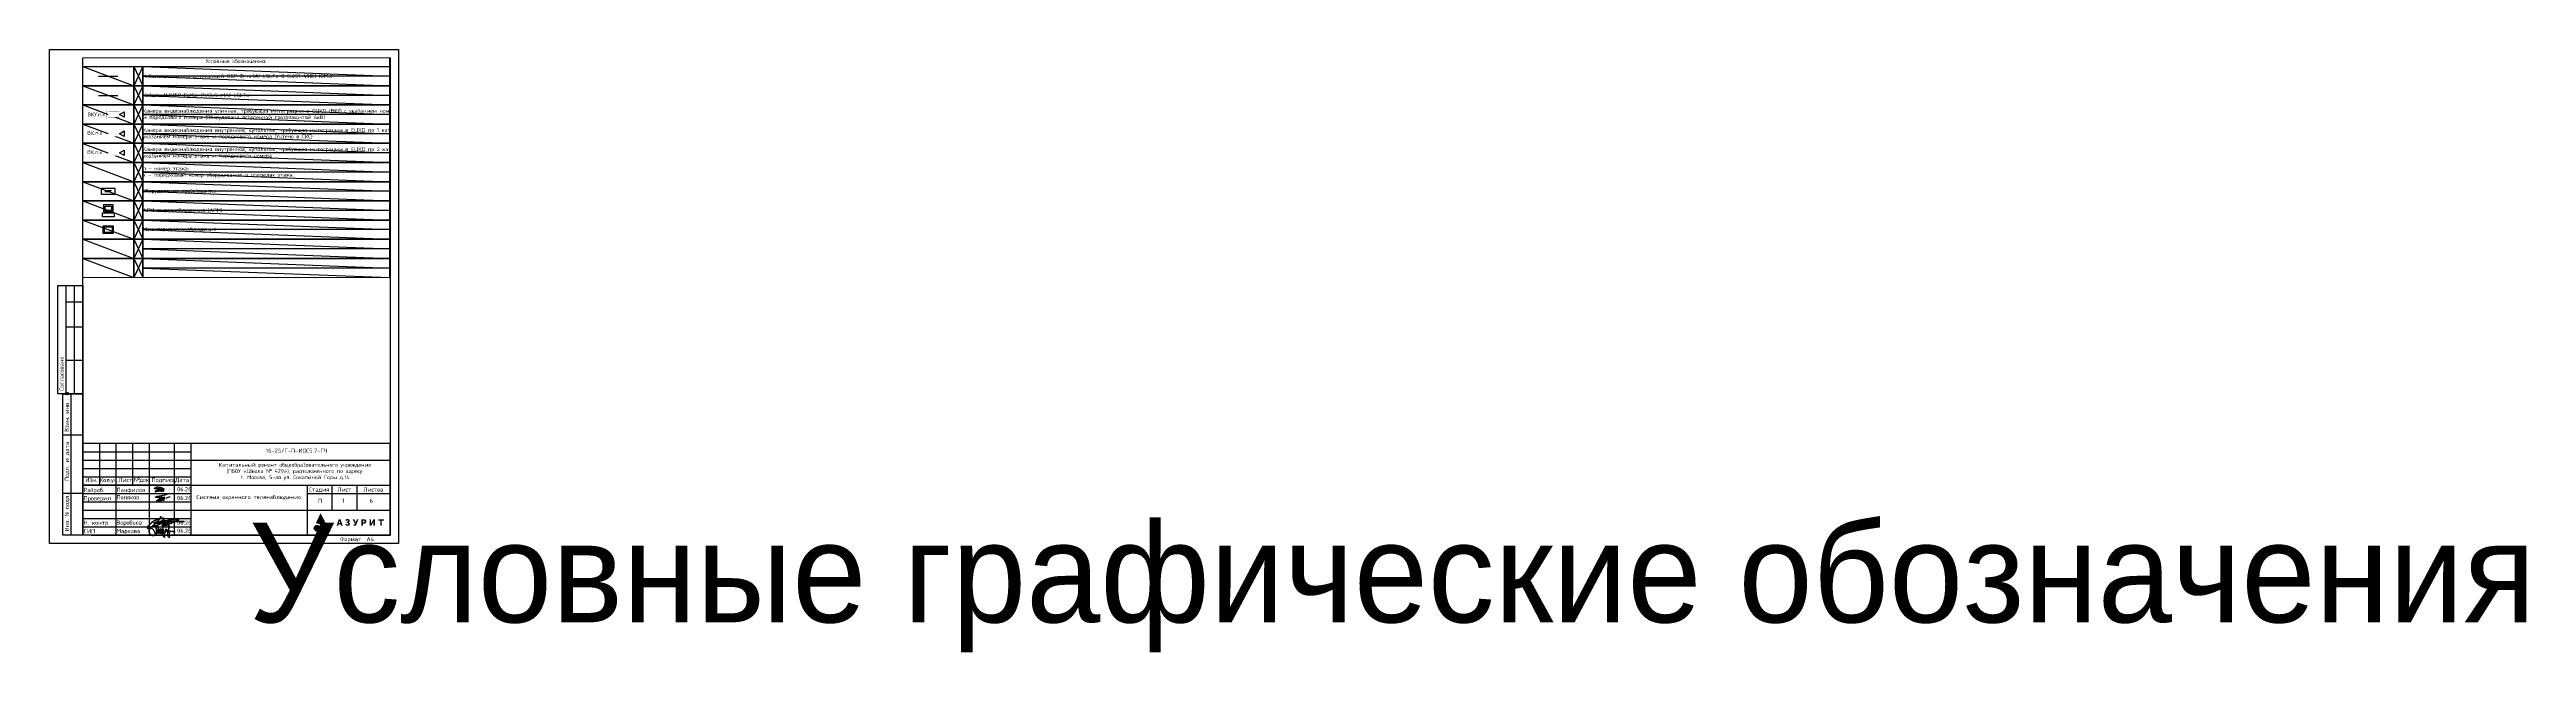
# Paper-space layout 'Условные графические обозначения' of a CAD drawing. Header units: millimetres. Extents: x 0 to 1491, y -66 to 297.
# The model-space entities are those that its viewports show. They can reach past a viewport. Long polylines and large blocks are cut down to what shows.
import ezdxf
from ezdxf.enums import TextEntityAlignment as Align

# ---------------------------------------------------------------- set-up
doc = ezdxf.new("R2018")
doc.units = ezdxf.units.MM
doc.layers.add('_СОТ', color=7, linetype='Continuous')
doc.layers.add('оф_рамка', color=7, linetype='Continuous')
for name, color, linetype, lineweight in [('G-____-TTLB-OTLN', 7, 'Continuous', 25), ('Stamp$0$_STAMP', 8, 'Continuous', 25), ('ОХР', 5, 'Continuous', 30), ('ПОДПИСИ', 160, 'Continuous', 25), ('СС_СВН_УГО', 7, 'Continuous', 30)]:
    doc.layers.add(name, color=color, linetype=linetype, lineweight=lineweight)
doc.styles.add('DEN', font='isocpeur.ttf', dxfattribs={"height": 300})
doc.styles.add('ISOPEUR', font='isocpeur.ttf')
doc.styles.add('KOSTY_STYLE', font='isocpeur.ttf')
doc.styles.get("Standard").update_dxf_attribs({"font": 'arial.ttf'})

# ---------------------------------------------------------------- blocks, each defined once
blk = doc.blocks.new('Маркова')
at = {"layer": 'ПОДПИСИ'}
for points in [[(44384.2, 26837.5), (44384, 26838), (44383.9, 26838.5), (44383.7, 26838.9), (44383.4, 26839.4), (44382.9, 26839.8), (44382.4, 26840), (44381.9, 26839.9), (44381.5, 26839.5), (44381.4, 26839.1), (44381.4, 26838.7), (44381.6, 26838.2), (44381.8, 26837.8), (44382.2, 26837.4), (44382.8, 26837.1), (44383.5, 26837.1), (44384, 26837.2), (44384.6, 26837.8), (44384.7, 26838.6), (44384.7, 26839.2), (44384.7, 26840.2), (44384.7, 26840.9)], [(44385, 26840.5), (44384.8, 26841), (44384.6, 26841.2), (44384.4, 26841.2), (44384.2, 26841), (44384.2, 26840.5), (44384.4, 26840), (44384.6, 26839.2), (44384.9, 26838.5), (44385.2, 26837.9), (44385.4, 26839.1), (44385.4, 26839.9), (44385.4, 26840.6), (44385.4, 26840.9), (44385.2, 26841), (44385.2, 26840.8), (44385.3, 26839.8), (44385.7, 26838.2), (44385.8, 26837.9), (44386.1, 26838.4), (44386.2, 26839.1), (44386.2, 26839.4), (44385.9, 26839.4), (44385.7, 26839), (44385.8, 26838.6), (44386.2, 26838.3), (44386.4, 26838), (44386.6, 26837.9), (44386.8, 26838.7), (44386.9, 26839.3), (44386.7, 26839.7), (44386.4, 26839.8), (44386, 26839.7), (44385.9, 26839.3), (44386, 26838.9), (44386.1, 26838.5), (44386.2, 26838.4), (44386.5, 26838.4), (44386.8, 26838.8), (44386.7, 26839.4), (44386.7, 26838.9), (44386.9, 26838.2), (44387.1, 26838), (44387.2, 26837.9), (44387.4, 26838.1), (44387.5, 26839), (44387.4, 26839.8), (44387.2, 26840.7), (44387.8, 26837.9), (44387.9, 26837.4), (44388, 26837), (44388.1, 26836.5), (44388.1, 26836.2), (44387.9, 26836.3), (44387.5, 26836.8), (44387.3, 26837.5), (44387.2, 26838.2), (44387.2, 26838.9), (44387.6, 26839.4), (44387.7, 26839.4), (44387.8, 26838.9), (44388, 26838.5), (44388.2, 26838.2), (44388.3, 26838.2), (44388.5, 26838.6), (44388.6, 26839.3), (44388.6, 26839.8), (44389, 26838.6), (44388.8, 26839.4), (44389, 26839.6), (44389.2, 26839.2), (44389.3, 26838.9), (44389.5, 26838.7), (44389.7, 26839), (44389.9, 26839.7), (44390, 26840.3), (44389.9, 26841.6), (44389.7, 26841.8), (44389.6, 26841.7), (44389.6, 26841.3), (44389.7, 26840.3), (44389.9, 26838.8), (44390, 26837.8), (44390, 26837.1), (44390, 26836.1), (44389.7, 26836.3), (44389.5, 26836.9), (44389.4, 26837.9), (44389.4, 26838.5), (44389.5, 26839.2), (44389.9, 26838.8), (44389.9, 26838.6), (44390.1, 26838), (44390.3, 26838.4), (44390.7, 26839), (44390.8, 26838.7), (44391.2, 26839), (44391.4, 26838.7), (44391.9, 26838.8), (44392.2, 26838.7), (44392.6, 26838.8)]]:
    blk.add_spline(points, degree=3, dxfattribs=at)
blk = doc.blocks.new('Воробьев')
at = {"color": 0}
for points in [[(9, 6.2), (8.8, 5.8), (8.5, 5.3), (8.1, 4.7), (7.6, 4.1), (7.2, 3.6), (6.7, 3), (6.1, 2.3), (5.3, 1.6), (4.7, 1), (3.9, 0.4), (3.2, -0.2), (2.5, -0.7), (1.9, -1.1), (1.3, -1.3), (1, -1.1), (0.9, -0.7), (1.2, -0.2), (1.4, 0.2), (2, 0.9), (2.5, 1.5), (2.9, 2), (3.3, 2.4), (3.8, 2.8), (4.4, 3.2), (5.2, 3.7), (6, 4.1), (6.5, 4.3), (7.3, 4.6), (7.9, 4.7), (8.7, 4.9), (9.6, 5.1), (10.2, 5.2), (10.8, 5.1), (11, 4.9), (10.9, 4.5), (10.7, 4.1), (10.3, 3.8), (9.6, 3.4), (8.9, 3), (8.2, 2.8), (7.5, 2.4), (6.9, 2.2), (6.5, 2.1), (6.5, 2.2), (6.8, 2.4), (7.4, 2.7), (8.1, 3), (8.6, 3.1), (9.1, 3.1), (9.4, 3), (9.5, 2.8), (9.5, 2.4), (9.3, 2.2), (9, 1.9), (8.6, 1.7), (8.1, 1.4), (7.1, 1), (6.3, 0.7), (5.3, 0.5), (4.8, 0.4), (4.3, 0.5), (4.3, 0.7), (4.4, 0.8), (4.6, 0.9), (5.4, 1.1)], [(9.1, 6.1), (8.9, 5.7), (8.5, 5.2), (8.1, 4.5), (7.7, 4), (7.3, 3.5), (6.8, 2.9), (6.2, 2.2), (5.4, 1.5), (4.8, 0.9), (4, 0.3), (3.3, -0.3), (2.6, -0.8), (2, -1.2), (1.4, -1.4), (1.1, -1.2), (1, -0.8), (1.2, -0.3), (1.5, 0.1), (2, 0.8), (2.5, 1.4), (3, 1.9), (3.4, 2.3), (3.9, 2.7), (4.5, 3.1), (5.3, 3.6), (6.1, 3.9), (6.6, 4.2), (7.4, 4.5), (8, 4.6), (8.7, 4.8), (9.6, 5), (10.3, 5.1), (10.8, 5), (11, 4.8), (11, 4.4), (10.7, 4), (10.4, 3.7), (9.7, 3.3), (9, 2.9), (8.3, 2.7), (7.5, 2.3), (7, 2.1), (6.6, 2), (6.6, 2.1), (6.8, 2.3), (7.4, 2.6), (8.1, 2.9), (8.7, 3), (9.1, 3), (9.5, 2.9), (9.6, 2.7), (9.5, 2.3), (9.4, 2.1), (9.1, 1.8), (8.7, 1.5), (8.2, 1.3), (7.2, 0.9), (6.3, 0.6), (5.4, 0.4), (4.9, 0.3), (4.4, 0.4), (4.4, 0.6), (4.5, 0.7), (4.7, 0.8), (5.5, 1)]]:
    blk.add_spline(points, degree=3, dxfattribs=at)
for points in [[(23.1, 3), (19.6, 3), (16.9, 2.9), (15.3, 2.8), (13.7, 2.7), (11.9, 2.5), (10.7, 2.4), (9.3, 2.1), (7.5, 2), (6.5, 2), (5.9, 1.9), (5.3, 2), (4.9, 2.1), (4.8, 2.2), (4.9, 2.3), (5.2, 2.4), (5.8, 2.6), (6.3, 2.7), (7, 2.9), (7.7, 3.1), (9.1, 3.3), (11.1, 3.6), (12.8, 3.8), (14.8, 4), (16.4, 4.2), (17.6, 4.3), (18.8, 4.3), (19.3, 4.3), (19.5, 4.2), (19.6, 4), (19.5, 3.9), (19.2, 3.8), (18.5, 3.4), (17.7, 3.1), (16.5, 2.5), (15.5, 2.1), (14.6, 1.7), (13.8, 1.4), (13.2, 1.2), (12.5, 0.9), (11.9, 0.6), (11.3, 0.4), (11, 0.4), (10.8, 0.4), (10.8, 0.5), (10.9, 0.6), (11.4, 0.9), (11.8, 1.2), (12.7, 1.8), (13.1, 2.1), (13.8, 2.5), (14.6, 3), (15, 3.4), (15.4, 3.8), (15.6, 4), (15.6, 4.2), (15.5, 4.3), (15.1, 4.3), (14.9, 4.2), (14.5, 4.2), (14.2, 4), (13.5, 3.8), (13, 3.6), (12.5, 3.2), (11.9, 2.8), (11.3, 2.2), (10.7, 1.7), (10.2, 1.1), (9.5, 0.4), (9.9, 0.8), (10.4, 1.1), (10.9, 1.5), (11.7, 2), (13.1, 2.9), (13.5, 3.1), (13.9, 3.4), (13.6, 3.3), (13.1, 3.1), (12.6, 2.8), (12, 2.6), (10.8, 2.1), (10.5, 1.9), (10, 1.9), (9.8, 2.1), (10.2, 2.4), (10.7, 2.7), (11.5, 3.1), (11.9, 3.2), (12.4, 3.2), (12.6, 3.1), (12.3, 2.8), (11.8, 2.1), (11.3, 1.8), (10.9, 1.5), (10.5, 1.3), (10, 1.3), (9.9, 1.6), (10, 1.8), (10.3, 2.1), (10.6, 2.5), (11, 2.8), (11.6, 3.2), (11.8, 3.2), (11, 3), (10.2, 2.6), (9.9, 2.4), (9.2, 1.9)], [(23.2, 2.9), (19.7, 2.9), (17, 2.8), (15.3, 2.7), (13.8, 2.6), (12, 2.4), (10.8, 2.3), (9.4, 2), (7.6, 1.9), (6.5, 1.8), (6, 1.8), (5.3, 1.9), (5, 2), (4.9, 2.1), (5, 2.2), (5.3, 2.3), (5.9, 2.5), (6.4, 2.6), (7, 2.8), (7.8, 2.9), (9.2, 3.2), (11.2, 3.5), (12.8, 3.7), (14.9, 3.9), (16.5, 4.1), (17.6, 4.2), (18.9, 4.2), (19.3, 4.2), (19.6, 4.1), (19.7, 3.9), (19.6, 3.8), (19.3, 3.6), (18.6, 3.3), (17.8, 3), (16.5, 2.4), (15.6, 2), (14.7, 1.6), (13.9, 1.3), (13.2, 1.1), (12.6, 0.8), (11.9, 0.5), (11.3, 0.3), (11, 0.3), (10.9, 0.3), (10.9, 0.4), (11, 0.5), (11.4, 0.7), (11.9, 1.1), (12.8, 1.7), (13.2, 2), (13.8, 2.4), (14.7, 2.9), (15.1, 3.3), (15.5, 3.6), (15.7, 3.9), (15.7, 4.1), (15.6, 4.2), (15.2, 4.2), (14.9, 4.1), (14.6, 4.1), (14.3, 3.9), (13.5, 3.7), (13.1, 3.5), (12.6, 3.1), (11.9, 2.7), (11.3, 2.1), (10.8, 1.6), (10.3, 1), (9.6, 0.3), (10, 0.7), (10.5, 1), (11, 1.4), (11.7, 1.9), (13.2, 2.8), (13.5, 3), (14, 3.3), (13.7, 3.2), (13.2, 3), (12.7, 2.7), (12.1, 2.5), (10.9, 2), (10.6, 1.8), (10.1, 1.8), (9.9, 2), (10.2, 2.3), (10.8, 2.6), (11.6, 3), (12, 3.1), (12.4, 3.1), (12.7, 2.9), (12.4, 2.7), (11.8, 2), (11.4, 1.7), (10.9, 1.4), (10.6, 1.2), (10.1, 1.2), (10, 1.5), (10.1, 1.7), (10.4, 2), (10.7, 2.4), (11.1, 2.7), (11.6, 3), (11.8, 3.1), (11.1, 2.9), (10.3, 2.5), (9.9, 2.3), (9.3, 1.8)]]:
    blk.add_open_spline(points, degree=3, dxfattribs=at)
blk = doc.blocks.new('Подпись_Поляков')
at = {"color": 5}
for points in [[(103, 160), (101, 145), (97, 132), (92, 118), (88, 108), (80, 98), (73, 89), (68, 80), (58, 67), (47, 53), (39, 42), (28, 21), (17, 11), (8, 2), (2, -2), (0, 12), (2, 20), (7, 28), (17, 40), (25, 47), (35, 54), (43, 61), (47, 58), (51, 47), (54, 35), (56, 23), (57, 11), (62, 8), (66, 13), (74, 21), (85, 32), (96, 41), (107, 58), (112, 76), (119, 92), (125, 104), (131, 117), (136, 128), (142, 138), (150, 149), (155, 152), (153, 134), (146, 103), (143, 83), (135, 60), (127, 39), (122, 23), (121, 17), (139, 30), (150, 40), (163, 46), (173, 52), (185, 63), (195, 79), (203, 95), (212, 112), (220, 124), (228, 137), (232, 142), (233, 120), (229, 102), (225, 87), (221, 66), (218, 43), (212, 31), (221, 69), (222, 94), (217, 104), (185, 120), (165, 122), (114, 126), (73, 126), (47, 127), (19, 128), (-6, 128), (-28, 128), (-38, 129), (-40, 137), (-33, 144), (-18, 150), (5, 159), (42, 167), (84, 175), (139, 185), (176, 195), (212, 202), (245, 210), (277, 217), (311, 227), (318, 231)], [(275, 100), (312, 117), (355, 138), (401, 148), (411, 149)]]:
    blk.add_spline(points, degree=3, dxfattribs=at)
blk = doc.blocks.new('Stamp$0$Логотип Азурит')
at = {"layer": 'Stamp$0$_STAMP', "linetype": 'Continuous', "true_color": 0x1447b7}
h = blk.add_hatch(color=162, dxfattribs=at)
h.dxf.hatch_style = 1
h.paths.add_polyline_path([(-42.1, 4.2), (-42.1, 4.4), (-42.1, 4.6), (-42.2, 4.8), (-42.3, 4.9), (-42.4, 5.1), (-42.5, 5.3), (-42.6, 5.4), (-42.7, 5.5), (-42.8, 5.6), (-42.9, 5.7), (-43.1, 5.9), (-43.4, 6), (-43.6, 6), (-43.9, 6.1), (-44.2, 6.1), (-44.4, 6.1), (-44.5, 6), (-44.7, 6), (-44.9, 5.9), (-45, 5.8), (-45.2, 5.7), (-45.4, 5.6), (-45.5, 5.5), (-45.6, 5.3), (-45.7, 5.2), (-45.8, 5), (-45.9, 4.9), (-46, 4.7), (-46, 4.5), (-46.1, 4.3), (-46.1, 4.1), (-46.1, 3.9), (-46, 3.7), (-46, 3.5), (-45.9, 3.4), (-45.9, 3.2), (-45.8, 3.1), (-45.7, 3), (-45.6, 2.9), (-45.5, 2.8), (-45.4, 2.7), (-45.3, 2.6), (-45.2, 2.5), (-45.1, 2.4), (-45, 2.3), (-44.8, 2.3), (-44.7, 2.2), (-44.6, 2.2), (-44.4, 2.2), (-44.3, 2.1), (-44.1, 2.1), (-43.8, 2.1), (-43.6, 2.2), (-43.3, 2.3), (-43.1, 2.4), (-42.9, 2.5), (-42.7, 2.7), (-42.6, 2.8), (-42.4, 3), (-42.3, 3.1), (-42.3, 3.3), (-42.2, 3.5), (-42.1, 3.7), (-42.1, 3.8), (-42.1, 4)])
at = {"layer": 'Stamp$0$_STAMP', "linetype": 'Continuous', "true_color": 0x2a3756}
h = blk.add_hatch(color=159, dxfattribs=at)
h.dxf.hatch_style = 1
h.paths.add_polyline_path([(-39.4, 8.5), (-40, 9.6), (-40.6, 10.7), (-41.1, 11.7), (-41.6, 12.6), (-41.8, 12.9), (-41.9, 13), (-41.9, 12.9), (-42, 12.8), (-42.4, 12), (-42.8, 11.2), (-43.1, 10.5), (-43.5, 9.7), (-44.2, 8.3), (-44.5, 7.6), (-44.7, 7.1), (-44.8, 6.9), (-44.7, 6.9), (-44.5, 7), (-44.3, 7), (-44.1, 7), (-43.9, 7), (-43.7, 6.9), (-43.6, 6.9), (-43.4, 6.9), (-43.2, 6.8), (-43.1, 6.7), (-42.9, 6.7), (-42.7, 6.6), (-42.6, 6.5), (-42.4, 6.4), (-42.3, 6.3), (-42.2, 6.2), (-42, 6), (-41.9, 5.9), (-41.8, 5.8), (-41.7, 5.7), (-41.6, 5.5), (-41.3, 4.9), (-41, 4.4), (-40.6, 3.6), (-40, 2.6), (-39.8, 2.1), (-37.9, 2.1), (-36.5, 2.1), (-35.9, 2.1), (-36.5, 3.1), (-36.8, 3.8), (-37.2, 4.4), (-37.7, 5.3), (-38.2, 6.3), (-38.5, 6.9), (-38.9, 7.5)])
h = blk.add_hatch(color=159, dxfattribs=at)
h.dxf.hatch_style = 1
h.paths.add_polyline_path([(-29.3, 7.9), (-29.6, 8.8), (-29.9, 9.5), (-30.4, 9.5), (-30.9, 9.5), (-30.9, 9.4), (-31.3, 8.4), (-31.6, 7.3), (-32, 6.3), (-32.2, 5.6), (-32.1, 5.6), (-31.7, 5.6), (-31.2, 5.6), (-31.1, 6), (-31, 6.4), (-30.4, 6.4), (-29.8, 6.4), (-29.6, 6), (-29.5, 5.6), (-29, 5.6), (-28.5, 5.6), (-28.6, 5.8), (-28.9, 6.8)])
h.paths.add_polyline_path([(-30.8, 7.2), (-30.7, 7.3), (-30.6, 7.9), (-30.4, 8.4), (-30.4, 8.6), (-30.4, 8.7), (-30.4, 8.6), (-30.3, 8.4), (-30.2, 8.1), (-30.1, 7.7), (-30, 7.3), (-30, 7.2), (-30.4, 7.2)], flags=16)
h = blk.add_hatch(color=159, dxfattribs=at)
h.dxf.hatch_style = 1
h.paths.add_polyline_path([(-24.4, 7.3), (-24.5, 7.4), (-24.6, 7.5), (-24.7, 7.6), (-24.8, 7.6), (-24.7, 7.7), (-24.6, 7.8), (-24.5, 7.9), (-24.5, 8), (-24.4, 8.1), (-24.3, 8.2), (-24.3, 8.3), (-24.3, 8.3), (-24.3, 8.5), (-24.3, 8.7), (-24.3, 8.7), (-24.3, 8.8), (-24.4, 9), (-24.5, 9.1), (-24.6, 9.3), (-24.8, 9.4), (-24.9, 9.5), (-25.1, 9.5), (-25.3, 9.6), (-25.6, 9.6), (-25.7, 9.6), (-25.9, 9.6), (-26.1, 9.6), (-26.2, 9.5), (-26.4, 9.5), (-26.5, 9.4), (-26.7, 9.3), (-26.8, 9.2), (-26.9, 9.2), (-26.8, 9), (-26.6, 8.7), (-26.5, 8.5), (-26.5, 8.5), (-26.5, 8.5), (-26.3, 8.6), (-26.2, 8.7), (-26.1, 8.7), (-25.9, 8.8), (-25.8, 8.8), (-25.7, 8.8), (-25.6, 8.8), (-25.5, 8.8), (-25.5, 8.7), (-25.4, 8.7), (-25.3, 8.6), (-25.3, 8.6), (-25.3, 8.5), (-25.3, 8.4), (-25.3, 8.3), (-25.3, 8.2), (-25.4, 8.1), (-25.4, 8.1), (-25.4, 8.1), (-25.5, 8), (-25.6, 8), (-25.8, 8), (-26.1, 8), (-26.1, 7.6), (-26.1, 7.2), (-25.8, 7.2), (-25.5, 7.2), (-25.5, 7.2), (-25.4, 7.2), (-25.3, 7.2), (-25.3, 7.1), (-25.2, 7.1), (-25.2, 7), (-25.2, 7), (-25.2, 6.9), (-25.2, 6.8), (-25.2, 6.7), (-25.2, 6.6), (-25.2, 6.6), (-25.3, 6.5), (-25.3, 6.5), (-25.4, 6.5), (-25.4, 6.4), (-25.5, 6.4), (-25.7, 6.4), (-25.8, 6.4), (-25.9, 6.4), (-26, 6.4), (-26.2, 6.5), (-26.3, 6.6), (-26.4, 6.7), (-26.5, 6.8), (-26.8, 6.5), (-26.9, 6.3), (-27, 6.2), (-27, 6.1), (-27, 6.1), (-26.9, 6.1), (-26.8, 6), (-26.6, 5.8), (-26.4, 5.7), (-26.2, 5.6), (-26, 5.6), (-25.8, 5.6), (-25.5, 5.6), (-25.3, 5.6), (-25.1, 5.6), (-25, 5.7), (-24.9, 5.7), (-24.7, 5.8), (-24.6, 5.9), (-24.5, 5.9), (-24.4, 6), (-24.4, 6.1), (-24.3, 6.2), (-24.3, 6.4), (-24.2, 6.5), (-24.2, 6.7), (-24.2, 6.8), (-24.2, 6.9), (-24.2, 7.1), (-24.3, 7.2), (-24.3, 7.3)])
h = blk.add_hatch(color=159, dxfattribs=at)
h.dxf.hatch_style = 1
h.paths.add_polyline_path([(-19.6, 8), (-19.4, 8.7), (-19.1, 9.2), (-19, 9.5), (-19.2, 9.5), (-19.5, 9.5), (-20, 9.5), (-20, 9.4), (-20.3, 8.7), (-20.6, 7.8), (-20.6, 7.7), (-20.7, 7.6), (-20.7, 7.6), (-20.7, 7.7), (-20.8, 8), (-21, 8.4), (-21.3, 9.1), (-21.5, 9.5), (-22.1, 9.5), (-22.6, 9.5), (-22.4, 9.2), (-21.9, 8.2), (-21.3, 7.1), (-21.1, 6.6), (-21.1, 6.6), (-21.1, 6.5), (-21.1, 6.5), (-21.2, 6.4), (-21.3, 6.4), (-21.4, 6.4), (-21.5, 6.4), (-21.5, 6.4), (-21.6, 6.4), (-21.7, 6.5), (-21.8, 6.5), (-21.9, 6.5), (-21.9, 6.4), (-22.1, 6), (-22.2, 5.9), (-22.2, 5.8), (-22.1, 5.8), (-21.9, 5.7), (-21.8, 5.6), (-21.7, 5.6), (-21.5, 5.6), (-21.3, 5.6), (-21.1, 5.6), (-21, 5.6), (-20.9, 5.7), (-20.8, 5.7), (-20.7, 5.8), (-20.6, 5.8), (-20.6, 5.9), (-20.5, 6), (-20.3, 6.2), (-20.3, 6.4), (-20.2, 6.5), (-19.9, 7.3)])
h = blk.add_hatch(color=159, dxfattribs=at)
h.dxf.hatch_style = 1
h.paths.add_polyline_path([(-14.5, 7.5), (-14.4, 7.6), (-14.4, 7.7), (-14.3, 8), (-14.3, 8.2), (-14.3, 8.4), (-14.4, 8.6), (-14.4, 8.8), (-14.5, 8.9), (-14.6, 9), (-14.6, 9.1), (-14.7, 9.2), (-14.8, 9.3), (-14.9, 9.4), (-15.1, 9.4), (-15.2, 9.5), (-15.3, 9.5), (-15.5, 9.5), (-16.3, 9.5), (-17.2, 9.5), (-17.2, 7.6), (-17.2, 5.6), (-16.7, 5.6), (-16.3, 5.6), (-16.3, 6.2), (-16.3, 6.8), (-15.9, 6.8), (-15.6, 6.8), (-15.4, 6.9), (-15.2, 6.9), (-15, 7), (-14.8, 7.1), (-14.7, 7.2), (-14.6, 7.4)])
h.paths.add_polyline_path([(-15.6, 7.7), (-15.7, 7.7), (-16, 7.7), (-16.3, 7.7), (-16.3, 8.2), (-16.3, 8.7), (-15.9, 8.7), (-15.6, 8.7), (-15.6, 8.7), (-15.5, 8.7), (-15.4, 8.6), (-15.4, 8.5), (-15.3, 8.4), (-15.3, 8.4), (-15.3, 8.2), (-15.3, 8.1), (-15.3, 8), (-15.3, 7.9), (-15.4, 7.9), (-15.4, 7.8), (-15.4, 7.8), (-15.5, 7.7)], flags=16)
h = blk.add_hatch(color=159, dxfattribs=at)
h.dxf.hatch_style = 1
h.paths.add_polyline_path([(-10.1, 7.8), (-10, 8), (-9.9, 8.1), (-9.9, 7.9), (-10, 7.5), (-10, 6.7), (-10, 5.6), (-9.5, 5.6), (-9, 5.6), (-9, 7.6), (-9, 9.5), (-9.5, 9.5), (-10, 9.5), (-10.4, 8.9), (-10.8, 8.1), (-11, 7.8), (-11.3, 7.3), (-11.4, 7.1), (-11.4, 7), (-11.4, 7.3), (-11.4, 7.8), (-11.4, 8.6), (-11.4, 9.5), (-11.9, 9.5), (-12.3, 9.5), (-12.3, 7.6), (-12.3, 5.6), (-11.9, 5.6), (-11.4, 5.6), (-11.2, 5.9), (-10.6, 6.9), (-10.3, 7.4)])
h = blk.add_hatch(color=159, dxfattribs=at)
h.dxf.hatch_style = 1
h.paths.add_polyline_path([(-3.7, 9.1), (-3.7, 9.5), (-5.4, 9.5), (-7.1, 9.5), (-7.1, 9.1), (-7.1, 8.7), (-6.5, 8.7), (-5.9, 8.7), (-5.9, 7.2), (-5.9, 5.6), (-5.4, 5.6), (-5, 5.6), (-5, 7.2), (-5, 8.7), (-4.3, 8.7), (-3.7, 8.7)])
blk = doc.blocks.new('*U120')
for p, q in [((-0.1, 90), (-0.1, 155)), ((4.9, 90), (4.9, 155)), ((9.9, 90), (9.9, 155)), ((14.9, 5), (14.9, 155)), ((14.9, 145), (4.9, 145)), ((14.9, 130), (4.9, 130)), ((14.9, 110), (4.9, 110)), ((2.9, 5), (2.9, 90)), ((2.9, 90), (14.9, 90)), ((7.9, 5), (7.9, 90)), ((14.9, 65), (2.9, 65)), ((199.9, 60), (14.9, 60)), ((14.9, 60), (14.9, 5)), ((24.9, 60), (24.9, 35)), ((34.9, 60), (34.9, 5)), ((44.9, 60), (44.9, 35)), ((54.9, 60), (54.9, 5)), ((69.9, 60), (69.9, 5)), ((79.9, 60), (79.9, 5)), ((199.9, 5), (199.9, 60)), ((14.9, 55), (79.9, 55)), ((14.9, 50), (79.9, 50)), ((14.9, 45), (79.9, 45)), ((24.9, 45), (24.9, 45)), ((34.9, 45), (34.9, 45)), ((54.9, 45), (54.9, 45)), ((79.9, 50), (199.9, 50)), ((79.9, 45), (79.9, 45)), ((14.9, 30), (2.9, 30)), ((14.9, 40), (79.9, 40)), ((14.9, 35), (79.9, 35)), ((14.9, 30), (79.9, 30)), ((79.9, 35), (199.9, 35)), ((149.9, 35), (149.9, 5)), ((149.9, 30), (199.9, 30)), ((164.9, 35), (164.9, 20)), ((179.9, 35), (179.9, 20)), ((14.9, 25), (79.9, 25)), ((14.9, 20), (79.9, 20)), ((14.9, 15), (79.9, 15)), ((79.9, 20), (199.9, 20)), ((14.9, 5), (2.9, 5)), ((14.9, 10), (79.9, 10)), ((20, 5), (199.9, 5))]:
    blk.add_line(p, q)
for points in [[(-5.1, 297), (204.9, 297), (204.9, 0), (-5.1, 0)], [(14.9, 292), (199.9, 292), (199.9, 5), (14.9, 5)], [(-0.1, 155), (14.9, 155), (14.9, 90), (-0.1, 90)], [(2.9, 90), (14.9, 90), (14.9, 5), (2.9, 5)]]:
    blk.add_lwpolyline(points, close=True)
at = {"ltscale": 0.01}
blk.add_lwpolyline([(2.9, 90), (14.9, 90), (14.9, 5), (2.9, 5)], close=True, dxfattribs=at)
for points in [[(7.9, 5), (7.9, 90)], [(79.9, 60), (79.9, 5)], [(79.9, 50), (199.9, 50)], [(14.9, 40), (79.9, 40)], [(79.9, 35), (14.9, 35)], [(24.9, 40), (24.9, 35)], [(34.9, 40), (34.9, 35)], [(44.9, 40), (44.9, 35)], [(54.9, 40), (54.9, 35)], [(69.9, 40), (69.9, 35)], [(79.9, 35), (199.9, 35)], [(149.9, 30), (199.9, 30)], [(164.9, 35), (164.9, 30)], [(179.9, 35), (179.9, 30)]]:
    blk.add_lwpolyline(points)
at = {"color": 5}
blk.add_spline([(60.2, 33.3), (60.2, 33.1), (60.1, 32.9), (60, 32.6), (60, 32.5), (59.9, 32.3), (59.8, 32.2), (59.7, 32.1), (59.5, 31.9), (59.4, 31.7), (59.3, 31.5), (59.1, 31.2), (58.9, 31.1), (58.8, 30.9), (58.7, 30.9), (58.7, 31.1), (58.6, 31.2), (58.6, 31.3), (58.8, 31.5), (58.9, 31.6), (59.2, 31.8), (59.3, 31.8), (59.4, 31.8), (59.4, 31.6), (59.5, 31.4), (59.9, 31.4), (60.1, 31.5), (60.3, 31.7), (60.3, 32), (60.5, 32.3), (60.5, 32.4), (60.6, 32.6), (60.7, 32.8), (60.8, 32.9), (60.9, 33.1), (61, 33.2), (60.9, 32.9), (60.8, 32.4), (60.8, 32.1), (60.7, 31.8), (60.6, 31.5), (60.5, 31.2), (60.5, 31.1), (60.7, 31.3), (60.9, 31.5), (61.1, 31.6), (61.2, 31.7), (61.4, 31.8), (61.6, 32.1), (61.7, 32.3), (61.8, 32.6), (61.9, 32.7), (62.1, 32.9), (62.1, 33), (62.1, 32.7), (62.1, 32.4), (62, 32.2), (62, 31.9), (61.9, 31.5), (61.8, 31.4), (62, 31.9), (62, 32.3), (61.9, 32.4), (61.4, 32.7), (61.1, 32.7), (60.4, 32.8), (59.8, 32.8), (59.4, 32.8), (59, 32.8), (58.6, 32.8), (58.3, 32.8), (58.1, 32.8), (58.1, 32.9), (58.2, 33), (58.4, 33.5), (58.8, 33.7), (59.3, 33.9), (59.9, 34), (60.7, 33.9), (61.3, 33.8), (62.1, 33.7), (62.3, 33.5), (62.8, 33.3), (63.3, 33), (63.4, 32.8)], degree=3, dxfattribs=at)
blk.add_open_spline([(62, 32.2), (62, 32.2), (62.1, 32.4), (62.2, 32.5), (62.2, 32.7), (62.3, 32.9), (62.4, 33), (62.6, 33.1), (62.4, 32.6), (62.4, 32.4), (62.3, 32), (62.2, 31.7), (62.1, 31.4), (62, 31.2), (62, 30.9), (62.3, 31.2), (62.4, 31.4), (62.6, 31.5), (62.8, 31.6), (63, 31.7), (63.1, 32), (63.2, 32.2), (63.4, 32.4), (63.5, 32.6), (63.6, 32.8), (63.7, 33), (63.7, 32.5), (63.6, 32.3), (63.5, 32.1), (63.5, 31.8), (63.5, 31.5), (63.3, 31), (63.5, 31.8), (63.6, 32.1), (63.4, 32.5), (63, 32.6), (62.6, 32.6), (62.4, 32.6), (62.2, 32.7)], degree=3, knots=[8.673384, 8.673384, 8.673384, 8.673384, 8.939353, 9.211542, 9.446978, 9.675427, 9.935441, 10.06805, 10.416843, 11.055353, 11.455412, 11.923386, 12.366133, 12.709468, 12.825733, 13.259951, 13.550918, 13.838185, 14.066689, 14.404141, 14.751034, 15.118726, 15.494067, 15.767757, 16.078029, 16.206472, 16.634283, 17.005243, 17.312418, 17.728704, 18.177491, 18.44968, 19.227362, 19.704467, 19.939902, 20.653476, 21.049646, 21.657064, 21.657064, 21.657064, 21.657064], dxfattribs=at)
at = {"color": 172, "true_color": 0x1616e3}
blk.add_blockref('Воробьев', (52.9, 10.1), dxfattribs=at)
at = {"color": 5, "xscale": 0.01968503937007874, "yscale": 0.01968503937007874, "zscale": 0.01968503937007874}
blk.add_blockref('Подпись_Поляков', (59.4, 25.1), dxfattribs=at)
at = {"linetype": 'Continuous'}
blk.add_blockref('Stamp$0$Логотип Азурит', (199.9, 5), dxfattribs=at)
at = {"color": 172, "true_color": 0x1616e3, "xscale": 1.418317179910401, "yscale": 1.418317179910401, "zscale": 1.418317179910401}
blk.add_blockref('Маркова', (-62892.2, -38058.7), dxfattribs=at)
at = {"style": 'KOSTY_STYLE'}
for s, p in [('Согласовано', (3.4, 91.8)), ('Взам. инв . N', (6.6, 67)), ('Подп. и дата', (6.6, 37.5)), ('Инв. N подл.', (6.6, 7.2))]:
    blk.add_text(s, height=2.5, rotation=90, dxfattribs=at).set_placement(p)
for s, p in [('Изм.', (16.5, 36.9)), ('Кол.уч.', (25.1, 36.9)), ('Лист', (36.3, 36.9)), ('№', (45.7, 37)), ('док.', (49, 37)), ('Подпись', (56.3, 36.9)), ('Дата', (70.5, 36.9))]:
    blk.add_text(s, height=2.5, dxfattribs=at).set_placement(p)
for s, p in [('Стадия', (157.2, 32.4)), ('Лист', (172.3, 32.4)), ('Листов', (189.8, 32.4))]:
    blk.add_text(s, height=2.5, dxfattribs=at).set_placement(p, align=Align.MIDDLE_CENTER)
blk.add_text('Формат', height=2.5, dxfattribs=at).set_placement((169.7, 2.6), align=Align.MIDDLE_LEFT)
at = {"flags": 12}
blk.add_attdef('ДАТА_5', (13.5, 50.9), '', height=2, rotation=90, dxfattribs=at)
at = {"style": 'KOSTY_STYLE', "flags": 12}
for tag, p in [('РАЗРАБОТАЛ', (35.2, 30.9)), ('ЛИСТ', (170.9, 24.4)), ('ЛИСТОВ', (187.6, 24.4)), ('Н_КОНТРОЛЬ', (35.2, 11.3)), ('ТИП_ФОРМАТА', (185.7, 1.3))]:
    blk.add_attdef(tag, p, '', height=2.5, dxfattribs=at)
blk.add_attdef('ИНВ_НОМЕР', (12.8, 9.7), '', height=2.5, rotation=90, dxfattribs=at)
at = {"style": 'KOSTY_STYLE'}
for tag, p in [('ПРОВЕРИЛ', (35.2, 26.5)), ('ГИП', (35.2, 6.2))]:
    blk.add_attdef(tag, p, '', height=2.5, dxfattribs=at)
at = {"lineweight": 30}
blk.add_attdef('НАЗВАНИЕ_ТЕКУЩЕГО_ЛИСТА', text='', height=2.5, dxfattribs=at).set_placement((114.9, 12.5), align=Align.MIDDLE_CENTER)
at = {"layer": 'G-____-TTLB-OTLN', "line_spacing_factor": 0.974696}
for s, insert, char_height, width, attachment_point, style in [('\\pxqc;{\\C7;Капитальный ремонт общеобразовательного учреждения    \\P(ГБОУ «Школа № 429»), расположенного по адресу:                       \\Pг. Москва, 5-ая ул. Соколиной Горы д.14} \\P\\pq*;\\P\\pqc;\\P\\P\\pq*; ', (83.6, 48.4), 2.3, 118.172, 1, 'KOSTY_STYLE'), ('16-25/Г-П–ИОС5.7-ГЧ', (125.1, 57), 2.5, 43.743, 1, 'KOSTY_STYLE'), ('Разраб.', (15.4, 33.4), 2.5, 19.437, 1, 'KOSTY_STYLE'), ('\\P06.26 ', (71.7, 37.9), 2.5, 6.937, 1, 'ISOPEUR'), ('\\P06.26', (71.7, 32.6), 2.5, 7.151, 1, 'ISOPEUR'), ('Система охранного теленаблюдения', (114.9, 27.5), 2.5, 70, 5, 'KOSTY_STYLE'), ('П', (156.5, 26.8), 2.5, 3.778, 1, 'KOSTY_STYLE'), ('Н. контр.', (15.4, 13.7), 2.5, 19.437, 1, 'KOSTY_STYLE'), ('\\P06.26', (71.7, 17.8), 2.5, 7.04, 1, 'ISOPEUR'), ('\\P06.26', (71.7, 13), 2.5, 7.151, 1, 'ISOPEUR')]:
    blk.add_mtext(s, dxfattribs=dict(at, insert=insert, char_height=char_height, width=width, attachment_point=attachment_point, style=style))
at = {"layer": 'G-____-TTLB-OTLN', "lineweight": 18, "char_height": 2.5, "width": 19.437, "attachment_point": 1, "line_spacing_factor": 0.974696, "style": 'KOSTY_STYLE'}
for s, insert in [('Проверил', (15.4, 28.4)), ('ГИП', (15.4, 8.6))]:
    blk.add_mtext(s, dxfattribs=dict(at, insert=insert))
blk = doc.blocks.new('*U111')
at = {"layer": 'Defpoints', "color": 251, "ltscale": 100}
for points in [[(0, 0), (4000, 0), (4000, -1500), (0, -1500)], [(4000, 0), (4700, 0), (4700, -1500), (4000, -1500)], [(4700, 0), (24000, 0), (24000, -1500), (4700, -1500)], [(0, -1500), (4000, -1500), (4000, -3000), (0, -3000)], [(4000, -1500), (4700, -1500), (4700, -3000), (4000, -3000)], [(4700, -1500), (24000, -1500), (24000, -3000), (4700, -3000)], [(0, -3000), (4000, -3000), (4000, -4500), (0, -4500)], [(4000, -3000), (4700, -3000), (4700, -4500), (4000, -4500)], [(4700, -3000), (24000, -3000), (24000, -4500), (4700, -4500)], [(0, -4500), (4000, -4500), (4000, -6000), (0, -6000)], [(4000, -4500), (4700, -4500), (4700, -6000), (4000, -6000)], [(4700, -4500), (24000, -4500), (24000, -6000), (4700, -6000)], [(0, -6000), (4000, -6000), (4000, -7500), (0, -7500)], [(0, -7500), (4000, -7500), (4000, -9000), (0, -9000)], [(4000, -6000), (4700, -6000), (4700, -7500), (4000, -7500)], [(4000, -7500), (4700, -7500), (4700, -9000), (4000, -9000)], [(4700, -6000), (24000, -6000), (24000, -7500), (4700, -7500)], [(4700, -7500), (24000, -7500), (24000, -9000), (4700, -9000)], [(0, -9000), (4000, -9000), (4000, -10500), (0, -10500)], [(4000, -9000), (4700, -9000), (4700, -10500), (4000, -10500)], [(4700, -9000), (24000, -9000), (24000, -10500), (4700, -10500)], [(0, -10500), (4000, -10500), (4000, -12000), (0, -12000)], [(4000, -10500), (4700, -10500), (4700, -12000), (4000, -12000)], [(4700, -10500), (24000, -10500), (24000, -12000), (4700, -12000)], [(0, -12000), (4000, -12000), (4000, -13500), (0, -13500)], [(0, -13500), (4000, -13500), (4000, -15000), (0, -15000)], [(4000, -12000), (4700, -12000), (4700, -13500), (4000, -13500)], [(4000, -13500), (4700, -13500), (4700, -15000), (4000, -15000)], [(4700, -12000), (24000, -12000), (24000, -13500), (4700, -13500)], [(4700, -13500), (24000, -13500), (24000, -15000), (4700, -15000)], [(0, -15000), (4000, -15000), (4000, -16500), (0, -16500)], [(4000, -15000), (4700, -15000), (4700, -16500), (4000, -16500)], [(4700, -15000), (24000, -15000), (24000, -16500), (4700, -16500)]]:
    blk.add_lwpolyline(points, close=True, dxfattribs=at)
at = {"layer": 'Defpoints', "color": 253, "ltscale": 100}
for points in [[(0, 0), (4000, -1500)], [(4000, 0), (4700, -1500), (4700, 0), (4000, -1500)], [(4700, 0), (24000, -750), (4700, -750), (24000, -1500)], [(0, -1500), (4000, -3000)], [(4000, -1500), (4700, -3000), (4700, -1500), (4000, -3000)], [(4700, -1500), (24000, -2250), (4700, -2250), (24000, -3000)], [(0, -3000), (4000, -4500)], [(4000, -3000), (4700, -4500), (4700, -3000), (4000, -4500)], [(4700, -3000), (24000, -3750), (4700, -3750), (24000, -4500)], [(0, -4500), (4000, -6000)], [(4000, -4500), (4700, -6000), (4700, -4500), (4000, -6000)], [(4700, -4500), (24000, -5250), (4700, -5250), (24000, -6000)], [(0, -6000), (4000, -7500)], [(0, -7500), (4000, -9000)], [(4000, -6000), (4700, -7500), (4700, -6000), (4000, -7500)], [(4000, -7500), (4700, -9000), (4700, -7500), (4000, -9000)], [(4700, -6000), (24000, -6750), (4700, -6750), (24000, -7500)], [(4700, -7500), (24000, -8250), (4700, -8250), (24000, -9000)], [(0, -9000), (4000, -10500)], [(4000, -9000), (4700, -10500), (4700, -9000), (4000, -10500)], [(4700, -9000), (24000, -9750), (4700, -9750), (24000, -10500)], [(0, -10500), (4000, -12000)], [(4000, -10500), (4700, -12000), (4700, -10500), (4000, -12000)], [(4700, -10500), (24000, -11250), (4700, -11250), (24000, -12000)], [(0, -12000), (4000, -13500)], [(0, -13500), (4000, -15000)], [(4000, -12000), (4700, -13500), (4700, -12000), (4000, -13500)], [(4000, -13500), (4700, -15000), (4700, -13500), (4000, -15000)], [(4700, -12000), (24000, -12750), (4700, -12750), (24000, -13500)], [(4700, -13500), (24000, -14250), (4700, -14250), (24000, -15000)], [(0, -15000), (4000, -16500)], [(4000, -15000), (4700, -16500), (4700, -15000), (4000, -16500)], [(4700, -15000), (24000, -15750), (4700, -15750), (24000, -16500)]]:
    blk.add_lwpolyline(points, dxfattribs=at)
blk = doc.blocks.new('АРМ СВН')
at = {"layer": 'ОХР', "color": 3, "lineweight": 30}
for points in [[(95188, 94515), (97030, 94515), (97030, 93920), (95188, 93920)], [(95408, 95807), (96806, 95807), (96806, 94673), (95408, 94673)], [(95618, 95588), (96582, 95588), (96582, 94891), (95618, 94891)]]:
    blk.add_lwpolyline(points, close=True, dxfattribs=at)
blk = doc.blocks.new('*U112')
at = {"color": 0}
blk.add_wipeout([(0, -208), (-869, -208), (-869, 0), (-1239, -213), (-1239, 218), (-869, 0), (-869, 208), (0, 208)], dxfattribs=at)
at = {"color": 0, "ltscale": 100}
blk.add_lwpolyline([(-869, 0), (-1239, 218), (-1239, -213), (-869, 0)], dxfattribs=at)
at = {"color": 0, "lineweight": 25, "const_width": 10.8}
blk.add_lwpolyline([(0, -208), (-869, -208), (-869, 208), (0, 208), (0, -208)], dxfattribs=at)
at = {"ltscale": 100, "style": 'KOSTY_STYLE', "flags": 1}
blk.add_attdef('№КАМ', (-315, -772), '', height=200, dxfattribs=at)
blk = doc.blocks.new('*U109')
at = {"color": 0}
blk.add_wipeout([(0, -208), (-869, -208), (-869, 0), (-1239, -213), (-1239, 218), (-869, 0), (-869, 208), (0, 208)], dxfattribs=at)
at = {"color": 0, "ltscale": 100}
blk.add_lwpolyline([(-869, 0), (-1239, 218), (-1239, -213), (-869, 0)], dxfattribs=at)
at = {"color": 0, "lineweight": 25, "const_width": 10.8}
for points in [[(-869, -328), (120, -328), (120, 328), (-869, 328)], [(0, -208), (-869, -208), (-869, 208), (0, 208), (0, -208)]]:
    blk.add_lwpolyline(points, dxfattribs=at)
blk = doc.blocks.new('грозЗащ')
at = {"color": 4, "lineweight": 30, "ltscale": 100}
blk.add_lwpolyline([(-261, 125), (261, 125), (261, -125), (-261, -125)], close=True, dxfattribs=at)
at = {"color": 4, "ltscale": 100}
blk.add_lwpolyline([(130, 24), (-33, 24), (33, -24), (-130, -24)], dxfattribs=at)

msp = doc.modelspace()

# ---------------------------------------------------------------- wipeouts: each hides what was drawn before it
msp.add_wipeout([(966.43, 17761.444), (966.43, -7.731), (26233.699, -7.731), (26233.699, 17761.444)]).dxf.layer = '_СОТ'

# ---------------------------------------------------------------- next in the draw order: linework, layer by layer
at = {"color": 114, "true_color": 0x139b48}
for points in [[(3106.157, 4639.088), (3892.229, 4639.088), (3892.229, 4034.091), (3106.157, 4034.091)], [(3196.072, 4550.948), (3802.314, 4550.948), (3802.314, 4122.231), (3196.072, 4122.231)]]:
    msp.add_lwpolyline(points, close=True, dxfattribs=at)
at = {"layer": 'СС_СВН_УГО', "color": 4, "lineweight": 30, "ltscale": 0.5}
msp.add_line((2744.849, 16336.589), (4253.538, 16336.589), dxfattribs=at)
at = {"layer": 'СС_СВН_УГО', "color": 5, "lineweight": 30, "ltscale": 70}
msp.add_line((2744.849, 14836.589), (4253.538, 14836.589), dxfattribs=at)

# ---------------------------------------------------------------- next in the draw order: block references
at = {"layer": 'СС_СВН_УГО', "color": 1}
msp.add_blockref('*U111', (1499.193, 17086.589), dxfattribs=at)
at = {"layer": 'СС_СВН_УГО', "color": 1, "lineweight": 30, "xscale": 2, "yscale": 2, "zscale": 2}
msp.add_blockref('грозЗащ', (3499.193, 7336.589), dxfattribs=at)
at = {"layer": 'СС_СВН_УГО', "color": 41, "true_color": 0xf4ee51, "xscale": 0.5, "yscale": 0.5, "zscale": 0.5}
msp.add_blockref('АРМ СВН', (-44550.961, -41608.889), dxfattribs=at)

# ---------------------------------------------------------------- next in the draw order: texts
at = {"layer": 'СС_СВН_УГО', "color": 7, "char_height": 300, "style": 'DEN'}
for s, insert, width, attachment_point in [('\\pxqc;Условные обозначения:', (1499.193, 17658.17), 24000, 1), ('{\\C0;Кабель} волоконно-оптический {\\C0;ОБР-В-нг(А)-LSLTx 8 G.651-400H (OM3)}', (6199.193, 16336.589), 19791.4524, 4), ('{\\C0;Камера видеонаблюдения уличная, требующая интеграции в ЕЦХД (ВКУ) с указанием номера этажа и порядкового номера (Оборудована встроенной грозозащитой 6кВ)}', (6199.193, 13336.589), 19300, 4), ('Кабель {\\C0;U/UTP Cat5e PVCLSнг(А)-LSLTx}', (6199.193, 14836.589), 19300, 4), ('Камера видеонаблюдения внутренняя, купольная, требующая интеграции в ЕЦХД по 1 кат. (ВК) с указанием номера этажа и порядкового номера (Учтено в СКС)', (6199.198, 11836.653), 19299.99506, 4), ('Камера видеонаблюдения внутренняя, купольная, требующая интеграции в ЕЦХД по 2 кат. (ВК) с указанием номера этажа и порядкового номера', (6199.198, 10336.653), 19299.99506, 4), ('Оборудование грозозащиты', (6199.193, 7336.589), 19791.4524, 4), ('АРМ видеонаблюдения (АРМ)', (6199.193, 5836.589), 19791.4524, 4), ('Монитор видеонаблюдения', (6199.193, 4336.589), 19791.4524, 4)]:
    msp.add_mtext(s, dxfattribs=dict(at, insert=insert, width=width, attachment_point=attachment_point))
at = {"layer": 'СС_СВН_УГО', "lineweight": 25, "ltscale": 100, "char_height": 300, "attachment_point": 5, "style": 'DEN'}
for s, insert in [('{\\C256;ВК.n.х}', (2427.176, 11899.717, 0)), ('{\\C256;ВКУ.n.х}', (2543.585, 13350.838, 0)), ('{\\C256;ВК.n.х}', (2427.176, 10399.717, 0))]:
    msp.add_mtext_dynamic_manual_height_columns(s, width=312.79048, gutter_width=125000, heights=[0], dxfattribs=dict(at, insert=insert))
at = {"layer": 'СС_СВН_УГО', "linetype": 'Continuous', "insert": (6204.292, 8836.49, 0), "char_height": 300, "width": 10927.26406, "attachment_point": 4, "style": 'DEN'}
msp.add_mtext('\\pxql;{\\C256;n - номер этажа;\\Px - порядковый номер оборудования в пределах этажа.}', dxfattribs=at)

# ---------------------------------------------------------------- next in the draw order: block references
at = {"layer": 'СС_СВН_УГО', "color": 94, "lineweight": 30, "xscale": -1}
msp.add_blockref('*U112', (3499.193, 11836.589), dxfattribs=at)
at = {"layer": 'СС_СВН_УГО', "color": 6, "lineweight": 30, "xscale": -1}
msp.add_blockref('*U112', (3499.193, 10336.589), dxfattribs=at)

# ---------------------------------------------------------------- next in the draw order: block references
at = {"layer": 'СС_СВН_УГО', "color": 1, "lineweight": 30, "xscale": -1}
msp.add_blockref('*U109', (3499.193, 13336.589), dxfattribs=at)

psp = doc.layouts.new('Условные графические обозначения')

# ---------------------------------------------------------------- block references
at = {"layer": 'оф_рамка'}
ref = psp.add_blockref('*U120', (5.1, 0), dxfattribs=at)
ref.add_attrib('РАЗРАБОТАЛ', 'Панфилов', (40.3, 30.9), dxfattribs={"layer": '0', "height": 2.5, "style": 'KOSTY_STYLE'})
ref.add_attrib('Н_КОНТРОЛЬ', 'Воробьев', (40.3, 11.3), dxfattribs={"layer": '0', "height": 2.5, "style": 'KOSTY_STYLE'})
ref.add_attrib('ЛИСТ', '1', (176, 24.4), dxfattribs={"layer": '0', "height": 2.5, "style": 'KOSTY_STYLE'})
ref.add_attrib('ЛИСТОВ', '6', (192.7, 24.4), dxfattribs={"layer": '0', "height": 2.5, "style": 'KOSTY_STYLE'})
lines = psp.add_mtext('Условные графические обозначения', dxfattribs={"layer": '0', "insert": (120, 12.5), "char_height": 60, "attachment_point": 1})
ref.add_attrib('НАЗВАНИЕ_ТЕКУЩЕГО_ЛИСТА', '', (120, 12.5)).embed_mtext(lines)
ref.add_attrib('ТИП_ФОРМАТА', 'А4', (190.8, 1.3), dxfattribs={"layer": '0', "height": 2.5, "style": 'KOSTY_STYLE'})
ref.add_attrib('ПРОВЕРИЛ', 'Поляков', (40.3, 26.5), dxfattribs={"layer": '0', "height": 2.5, "style": 'KOSTY_STYLE'})
ref.add_attrib('ГИП', 'Маркова', (40.3, 6.2), dxfattribs={"layer": '0', "height": 2.5, "style": 'KOSTY_STYLE'})

# ---------------------------------------------------------------- viewports
at = {"layer": 'Defpoints'}
psp.add_viewport(center=(112.3, 225.9), size=(184.6, 132.114), view_center_point=(13499.193, 9174.017), view_height=17174.85477, dxfattribs=at)

doc.saveas('drawing.dxf')
